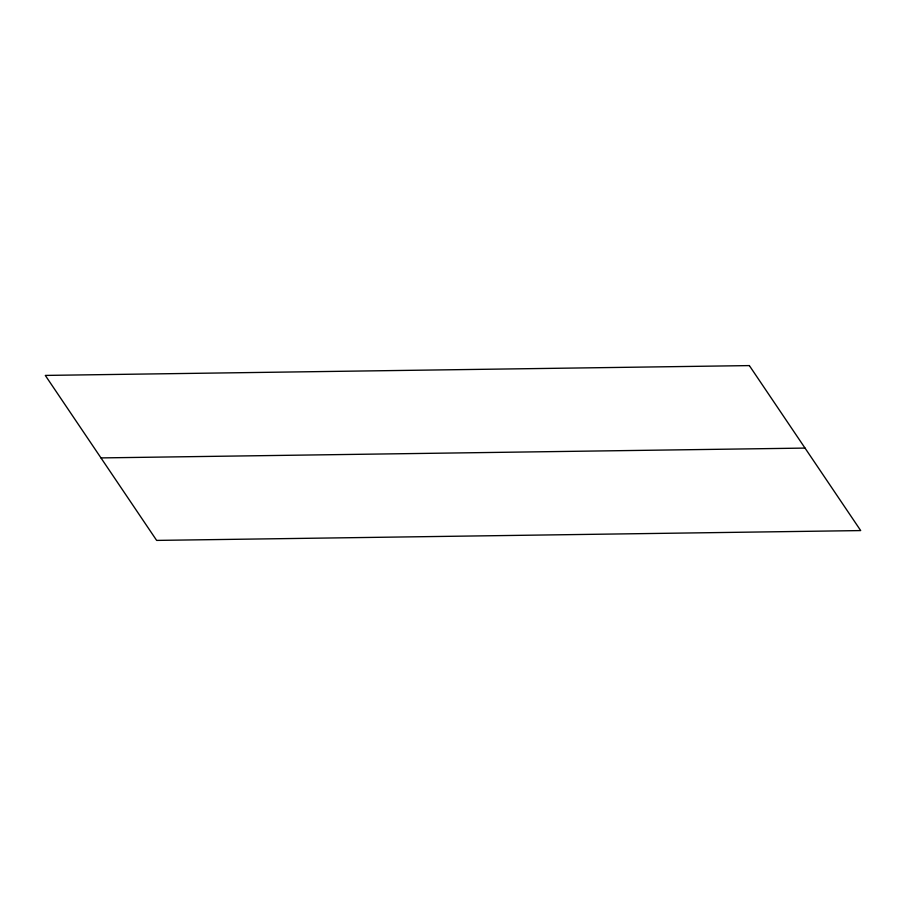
<?xml version="1.0" encoding="UTF-8"?>
<svg xmlns="http://www.w3.org/2000/svg" width="906" height="906" viewBox="0 0 906 906"><rect width="100%" height="100%" fill="white"/><g stroke="black" fill="none" stroke-linecap="round" stroke-linejoin="round"><path stroke-width="1.36" d="M100.974 457.915L805.026 448.085M749.353 365.594L45.3 375.424L156.647 540.406L860.7 530.576L749.353 365.594"/></g></svg>
